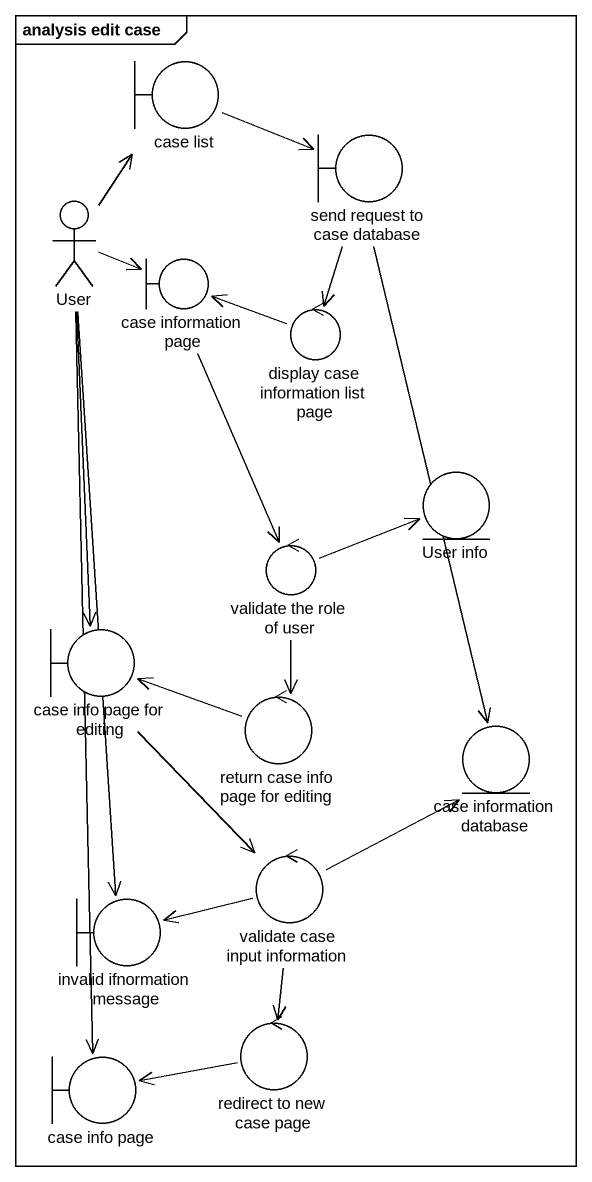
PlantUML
@startuml
mainframe analysis edit case
boundary "case list" as case_list
boundary "send request to case database" as send_request_to_case
actor User
boundary "case information page" as case_information_page
control "display case information list page" as display_case_information
entity "User info" as User_info
control "validate the role of user" as validate_the_role_of_user
boundary "case info page for editing" as case_info_page_for_editing
control "return case info page for editing" as return_case_info_page_for
entity "case information database" as case_information_database
boundary "invalid ifnormation message" as invalid_ifnormation_message
control "validate case input information" as validate_case_input
control "redirect to new case page" as redirect_to_new_case_page
boundary "case info page" as case_info_page
case_list -right-> send_request_to_case
send_request_to_case --> display_case_information
send_request_to_case --> case_information_database
User -up-> case_list
User -right-> case_information_page
User --> case_info_page_for_editing
User --> invalid_ifnormation_message
User --> case_info_page
case_information_page --> validate_the_role_of_user
display_case_information -left-> case_information_page
validate_the_role_of_user -right-> User_info
validate_the_role_of_user --> return_case_info_page_for
case_info_page_for_editing --> validate_case_input
return_case_info_page_for -left-> case_info_page_for_editing
validate_case_input -up-> case_information_database
validate_case_input -left-> invalid_ifnormation_message
validate_case_input --> redirect_to_new_case_page
redirect_to_new_case_page -left-> case_info_page
@enduml
